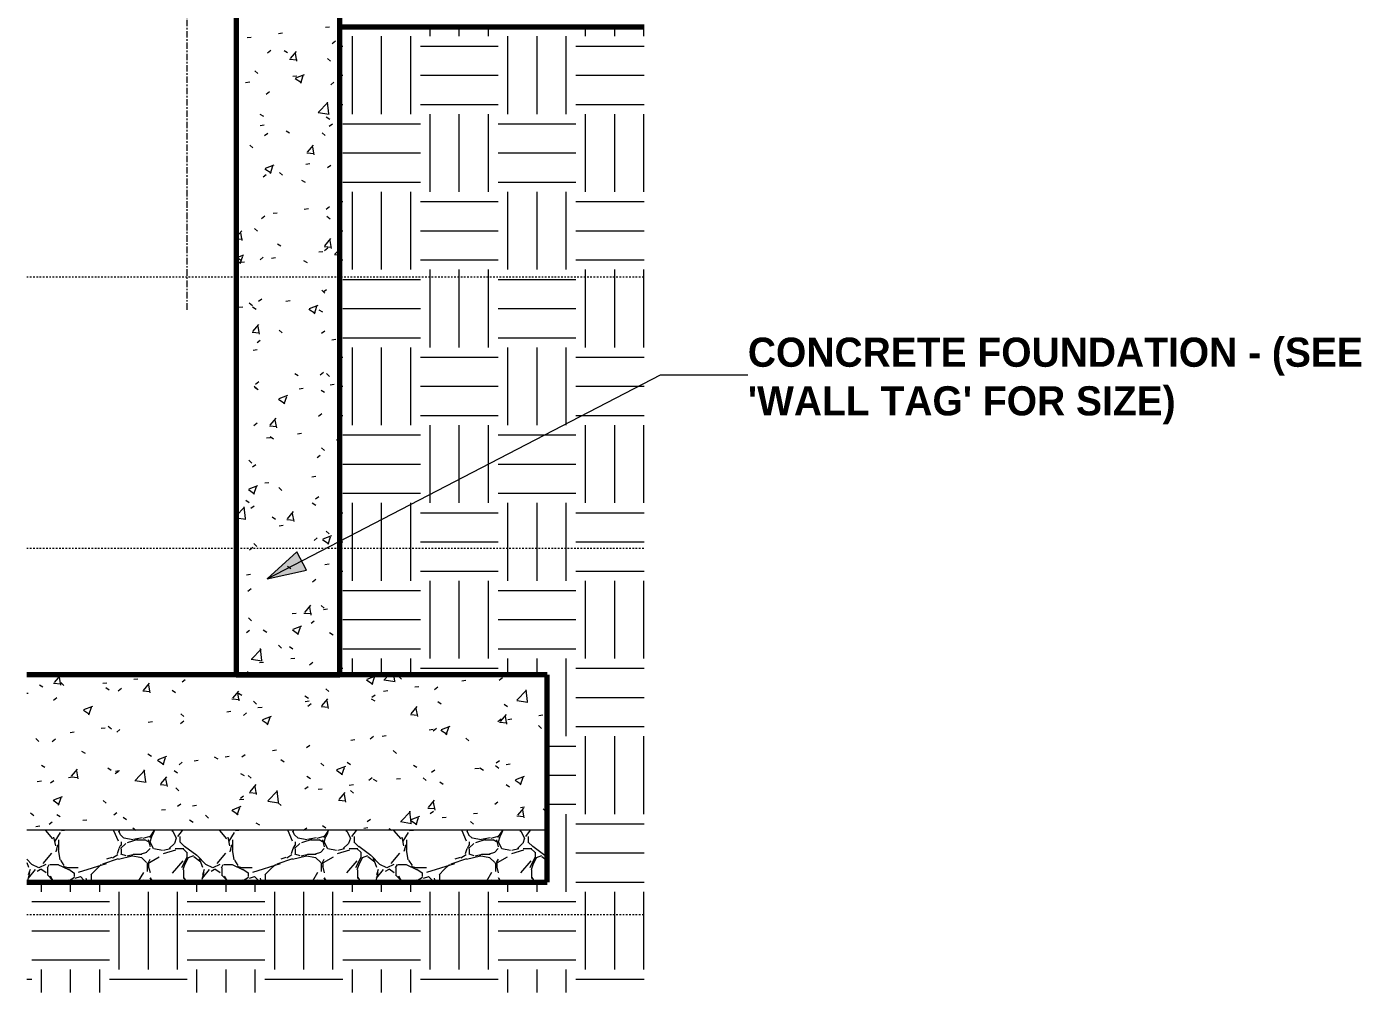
# Model space of a CAD drawing. Header units: inches. Extents: x 11710 to 12358, y -212 to 450.
# Drawn here: x 11905.4 to 12008.4, y -212.5 to -138 of the extents above; entities that cross this region are included whole.
import ezdxf

# ---------------------------------------------------------------- set-up
doc = ezdxf.new("R2010")
doc.units = ezdxf.units.IN
doc.header["$MEASUREMENT"] = 0
doc.linetypes.add('Aligning Line 1_8_', pattern=[0.25, 0.125, -0.125])
doc.linetypes.add('Grid Line 1_2_', pattern=[0.875, 0.5, -0.125, 0.125, -0.125])
for name, color, linetype, lineweight in [('0-4', 50, 'Continuous', 5), ('A-FLOR-6', 7, 'Continuous', 70), ('A-FLOR-MCUT-1', 10, 'Continuous', 18), ('A-FLOR-PATT-2', 55, 'Continuous', 9), ('A-FLOR-PATT-3', 253, 'Continuous', 9), ('A-WALL-PATT-3', 55, 'Continuous', 9), ('C-TOPO', 7, 'Continuous', 9), ('C-TOPO-1', 7, 'Continuous', 70), ('C-TOPO-2', 55, 'Continuous', 9), ('G-ANNO-SYMB', 111, 'Aligning Line 1_8_', 9), ('G-ANNO-TEXT', 231, 'Continuous', 9), ('S-FNDN-2', 7, 'Continuous', 70), ('S-GRID-1', 1, 'Grid Line 1_2_', 9)]:
    doc.layers.add(name, color=color, linetype=linetype, lineweight=lineweight)
doc.styles.add('Century Gothic_B', font='GOTHICB.TTF', dxfattribs={"height": 2.25})
pattern_1 = [(0, (10795.755, 72), (6, 6), [6, -6]), (0, (10795.755, 74.25), (6, 6), [6, -6]), (0, (10795.755, 76.5), (6, 6), [6, -6]), (90, (10796.505, 77.25), (-6, 6), [6, -6]), (90, (10798.755, 77.25), (-6, 6), [6, -6]), (90, (10801.005, 77.25), (-6, 6), [6, -6])]
pattern_2 = [(50, (10795.755, 72), (6.885997, -0.602097), [0.72, -7.92]), (355, (10795.755, 72), (-1.331756, 7.220547), [0.576, -6.336]), (100.451, (10796.329, 71.95), (5.55363, 6.61819), [0.612, -6.731]), (46.184, (10795.755, 73.92), (10.24564, -1.588925), [1.08, -11.88]), (96.636, (10796.609, 73.788), (8.97244, 9.35152), [0.918, -10.096]), (351.184, (10795.755, 73.92), (8.9732, 9.35123), [0.864, -9.504]), (21, (10796.715, 73.44), (5.730726, -3.865003), [0.72, -7.92]), (326, (10796.715, 73.44), (2.33581, 6.96088), [0.576, -6.336]), (71.451, (10797.193, 73.118), (8.065876, 3.09595), [0.612, -6.731]), (37.5, (10795.755, 72), (0.116866, 3.1954784), [0.317, -5.942, 0.317, -6.115, -6.36]), (37.5, (10795.755, 72), (0.116866, 3.1954784), [-12.691, 0.317, -6.043]), (7.5, (10795.755, 72), (2.52543, 3.786025), [0.317, -3.35, 0.317, -5.798, -2.424]), (7.5, (10795.755, 72), (2.52543, 3.786025), [-9.782, 0.317, -2.107]), (327.5, (10793.614, 72), (5.1243685, -0.216176), [0.317, -2.083, 0.317, -7.171, -9.936]), (327.5, (10793.614, 72), (5.1243685, -0.216176), [-9.888, 0.317, -9.619]), (317.5, (10792.654, 72), (5.598326, 0.96141), [0.317, -2.803, 0.317, -4.656, -7.056]), (317.5, (10792.654, 72), (5.598326, 0.96141), [-8.093, 0.317, -6.739])]

# ---------------------------------------------------------------- blocks, each defined once
blk = doc.blocks.new('CTR  - Topography_rvt-2-Section 25 - Callout 2')
at = {"layer": 'C-TOPO'}
h = blk.add_hatch(dxfattribs=at)
h.set_pattern_fill('FP_16', color=256, style=0, pattern_type=2)
h.set_pattern_definition(pattern_1)
h.paths.add_polyline_path([(11542.99, -212.5), (11570.46, -212.5), (11570.46, -138.01), (11546.99, -138.01), (11546.99, -188), (11562.99, -188), (11562.99, -204), (11542.99, -204)], flags=0)
h = blk.add_hatch(dxfattribs=at)
h.set_pattern_fill('FP_16', color=256, style=0, pattern_type=2)
h.set_pattern_definition(pattern_1)
h.paths.add_polyline_path([(11542.99, -212.5), (11542.99, -204), (11522.81, -204), (11522.81, -212.5), (11542.99, -212.5)], flags=0)
at = {"layer": 'C-TOPO-1'}
blk.add_line((11546.99, -138.01), (11570.46, -138.01), dxfattribs=at)
at = {"layer": 'C-TOPO-2'}
blk.add_line((11570.46, -138.01), (11546.99, -138.01), dxfattribs=at)
blk = doc.blocks.new('CTR - 1st Phase -Stairs _ Elevators_rvt-2-Section 25 - Callout 2')
at = {"layer": 'A-FLOR-PATT-2'}
h = blk.add_hatch(dxfattribs=at)
h.set_pattern_fill('FP_23', color=256, style=0, pattern_type=2)
h.set_pattern_definition([(212.005, (10794.949, 74.015), (-40.310627, -26.8730086), [1.268, -125.493]), (213.69, (10795.755, 74.553), (-13.436241, -13.436764), [0.969, -47.478]), (198.435, (10796.158, 74.687), (-26.873024, -13.436542), [0.425, -42.065]), (180, (10796.696, 74.687), (2e-15, -13.437), [0.537, -12.899]), (161.565, (10797.099, 74.553), (-13.436518, 1.2e-05), [0.425, -42.065]), (333.435, (10797.233, 84.227), (13.436532, 1e-05), [0.601, -29.444]), (296.565, (10797.099, 84.496), (13.43652, -13.436544), [0.3, -29.745]), (270, (10797.099, 85.168), (13.437, 8e-16), [0.672, -12.765]), (186.34, (10797.233, 76.434), (-107.4926568, -13.4363962), [1.217, -120.457]), (296.565, (10800.189, 84.765), (13.43652, -13.436544), [0.3, -29.745]), (303.69, (10799.92, 85.168), (13.436764, -13.436241), [0.484, -47.962]), (229.399, (10802.07, 79.256), (-67.1828397, -80.6196216), [1.239, -122.641]), (243.435, (10802.473, 80.062), (1e-05, -13.436532), [0.901, -29.144]), (213.69, (10807.176, 78.584), (-13.436241, -13.436764), [0.484, -47.962]), (33.69, (10803.145, 74.822), (13.436241, 13.436764), [0.484, -47.962]), (0, (10802.877, 74.822), (0, 13.437), [0.269, -13.168]), (333.435, (10802.608, 74.956), (13.436532, 1e-05), [0.3, -29.745]), (284.036, (10802.473, 75.494), (13.436545, -40.30972), [0.554, -54.847]), (270, (10802.473, 75.762), (13.437, 8e-16), [0.269, -13.168]), (243.435, (10802.473, 76.031), (1e-05, -13.436532), [0.3, -29.745]), (135, (10802.473, 76.165), (-13.43644, 9e-16), [0.19, -18.812]), (90, (10802.473, 76.031), (-13.437, 8e-16), [0.134, -13.302]), (18.435, (10807.311, 82.212), (26.873024, 13.436542), [0.85, -41.641]), (6.34, (10808.117, 82.481), (107.4926568, 13.4363962), [1.217, -120.457]), (180, (10807.579, 79.256), (2e-15, -13.437), [0.806, -12.63]), (197.354, (10809.729, 79.928), (-40.30996214, -13.43709214), [2.252, -222.987]), (198.435, (10810.132, 80.062), (-26.873024, -13.436542), [0.425, -42.065]), (213.69, (10810.535, 80.331), (-13.436241, -13.436764), [0.484, -47.962]), (251.565, (10810.67, 80.734), (-1.2e-05, -13.436518), [0.425, -42.065]), (243.435, (10810.804, 81.003), (1e-05, -13.436532), [0.3, -29.745]), (270, (10810.804, 81.271), (13.437, 8e-16), [0.269, -13.168]), (293.199, (10810.401, 82.212), (13.4363854, -26.8729472), [1.023, -101.307]), (315, (10809.998, 82.615), (13.43644, 0), [0.57, -18.432]), (0, (10809.326, 82.615), (0, 13.437), [0.672, -12.765]), (341.565, (10806.37, 79.39), (13.436518, -1.2e-05), [0.425, -42.065]), (303.69, (10806.101, 79.793), (13.436764, -13.436241), [0.484, -47.962]), (279.462, (10805.967, 80.599), (13.43628, -67.1832013), [0.817, -80.915]), (270, (10805.967, 81.406), (13.437, 8e-16), [0.806, -12.63]), (239.036, (10806.37, 82.077), (-13.4372, -26.873257), [0.783, -77.565]), (188.13, (10807.311, 82.212), (-80.6200966, -13.436299), [0.95, -94.061]), (116.565, (10797.367, 81.809), (-13.43652, 13.436544), [0.3, -29.745]), (135, (10797.636, 81.54), (-13.43644, 9e-16), [0.38, -18.622]), (168.69, (10798.308, 81.406), (-13.436897, 0.000212), [0.685, -67.829]), (191.31, (10798.98, 81.54), (-53.746592, -13.436568), [0.685, -67.829]), (194.036, (10799.517, 81.674), (-40.30972, -13.436545), [0.554, -54.847]), (236.31, (10799.786, 82.077), (-13.436194, -26.873299), [0.484, -47.962]), (236.31, (10800.055, 82.481), (-13.436194, -26.873299), [0.484, -47.962]), (270, (10800.055, 82.884), (13.437, 8e-16), [0.403, -13.034]), (291.801, (10799.786, 83.556), (13.4361655, -26.872997), [0.724, -71.635]), (116.565, (10799.92, 80.734), (-13.43652, 13.436544), [0.601, -29.444]), (168.69, (10800.592, 80.599), (-13.436897, 0.000212), [0.685, -67.829]), (194.036, (10801.13, 80.734), (-40.30972, -13.436545), [0.554, -54.847]), (225, (10801.533, 81.137), (9e-16, -13.43644), [0.57, -18.432]), (251.565, (10801.667, 81.54), (-1.2e-05, -13.436518), [0.425, -42.065]), (296.565, (10801.398, 82.077), (13.43652, -13.436544), [0.601, -29.444]), (315, (10801.13, 82.346), (13.43644, 0), [0.38, -18.622]), (326.31, (10800.727, 82.615), (26.873299, -13.436194), [0.484, -47.962]), (0, (10800.458, 82.615), (0, 13.437), [0.269, -13.168]), (33.69, (10800.055, 82.346), (13.436241, 13.436764), [0.484, -47.962]), (71.565, (10799.92, 81.943), (1.2e-05, 13.436518), [0.425, -42.065]), (63.435, (10799.786, 81.674), (-1e-05, 13.436532), [0.3, -29.745]), (71.565, (10799.652, 81.271), (1.2e-05, 13.436518), [0.425, -42.065]), (104.036, (10799.652, 80.734), (-13.436545, 40.30972), [0.554, -54.847]), (45, (10799.383, 80.465), (0, 13.43644), [0.38, -18.622]), (18.435, (10798.98, 80.331), (26.873024, 13.436542), [0.425, -42.065]), (0, (10798.308, 80.331), (0, 13.437), [0.672, -12.765]), (14.036, (10797.771, 80.196), (40.30972, 13.436545), [0.554, -54.847]), (341.565, (10797.367, 80.331), (13.436518, -1.2e-05), [0.425, -42.065]), (270, (10797.367, 80.734), (13.437, 8e-16), [0.403, -13.034]), (225, (10797.771, 81.137), (9e-16, -13.43644), [0.57, -18.432]), (198.435, (10798.577, 81.406), (-26.873024, -13.436542), [0.85, -41.641]), (180, (10799.249, 81.406), (-2e-15, -13.437), [0.672, -12.765]), (153.435, (10799.517, 81.271), (-13.436532, -1e-05), [0.3, -29.745]), (206.565, (10804.623, 79.121), (-13.436544, -13.43652), [0.3, -29.745]), (146.31, (10805.026, 78.853), (-26.873299, 13.436194), [0.484, -47.962]), (119.745, (10805.564, 77.912), (-40.3105597, 67.1832064), [1.083, -107.246]), (95.711, (10805.698, 76.568), (-13.4375424, 120.930058), [1.35, -133.686]), (90, (10805.698, 76.434), (-13.437, 8e-16), [0.134, -13.302]), (63.435, (10805.564, 76.165), (-1e-05, 13.436532), [0.3, -29.745]), (26.565, (10805.295, 76.031), (13.436544, 13.43652), [0.3, -29.745]), (0, (10804.892, 76.031), (0, 13.437), [0.403, -13.034]), (0, (10804.758, 76.031), (0, 13.437), [0.134, -13.302]), (0, (10804.489, 76.031), (0, 13.437), [0.269, -13.168]), (326.31, (10804.086, 76.3), (26.873299, -13.436194), [0.484, -47.962]), (333.435, (10803.817, 76.434), (13.436532, 1e-05), [0.3, -29.745]), (284.036, (10803.683, 76.972), (13.436545, -40.30972), [0.554, -54.847]), (270, (10803.683, 77.24), (13.437, 8e-16), [0.269, -13.168]), (270, (10803.683, 77.643), (13.437, 8e-16), [0.403, -13.034]), (258.69, (10803.817, 78.315), (-0.000212, -13.436897), [0.685, -67.829]), (231.34, (10804.355, 78.987), (-40.3101895, -53.745816), [0.86, -85.176]), (270, (10807.176, 78.718), (13.437, 8e-16), [0.134, -13.302]), (270, (10807.176, 78.853), (13.437, 8e-16), [0.134, -13.302]), (326.31, (10806.773, 79.121), (26.873299, -13.436194), [0.484, -47.962]), (333.435, (10805.967, 79.525), (13.436532, 1e-05), [0.901, -29.144]), (0, (10805.295, 79.525), (0, 13.437), [0.672, -12.765]), (63.435, (10805.161, 79.256), (-1e-05, 13.436532), [0.3, -29.745]), (90, (10805.161, 78.718), (-13.437, 8e-16), [0.537, -12.899]), (135, (10805.564, 78.315), (-13.43644, 9e-16), [0.57, -18.432]), (161.565, (10805.967, 78.181), (-13.436518, 1.2e-05), [0.425, -42.065]), (180, (10806.37, 78.181), (-2e-15, -13.437), [0.403, -13.034]), (198.435, (10806.773, 78.315), (-26.873024, -13.436542), [0.425, -42.065]), (351.87, (10801.533, 85.571), (13.4370087, -0.000259), [1.9, -93.111]), (14.036, (10800.995, 85.437), (40.30972, 13.436545), [0.554, -54.847]), (53.13, (10800.592, 84.899), (26.873672, 40.309752), [0.672, -66.511]), (95.194, (10800.727, 83.421), (-13.4351326, 134.3664647), [1.484, -146.928]), (101.31, (10800.861, 82.749), (-13.436568, 53.746592), [0.685, -67.829]), (143.13, (10801.398, 82.346), (-40.309752, 26.873672), [0.672, -66.511]), (161.565, (10801.802, 82.212), (-13.436518, 1.2e-05), [0.425, -42.065]), (198.435, (10802.205, 82.346), (-26.873024, -13.436542), [0.425, -42.065]), (225, (10802.877, 83.018), (9e-16, -13.43644), [0.95, -18.052]), (228.814, (10803.817, 84.093), (-80.6198072, -94.0561774), [1.428, -141.405]), (251.565, (10803.951, 84.496), (-1.2e-05, -13.436518), [0.425, -42.065]), (270, (10803.951, 84.63), (13.437, 8e-16), [0.134, -13.302]), (288.435, (10803.817, 85.034), (13.436542, -26.873024), [0.425, -42.065]), (326.31, (10803.414, 85.302), (26.873299, -13.436194), [0.484, -47.962]), (90, (10797.233, 82.077), (-13.437, 8e-16), [0.941, -12.496]), (338.199, (10799.114, 83.824), (40.3099116, -13.436441), [0.724, -71.635]), (0, (10798.308, 83.824), (0, 13.437), [0.806, -12.63]), (30.964, (10797.636, 83.421), (40.310285, 26.8733136), [0.783, -77.565]), (45, (10797.233, 83.018), (0, 13.43644), [0.57, -18.432]), (90, (10795.083, 77.778), (-13.437, 8e-16), [0.941, -12.496]), (116.565, (10795.486, 76.972), (-13.43652, 13.436544), [0.901, -29.144]), (153.435, (10796.293, 76.568), (-13.436532, -1e-05), [0.901, -29.144]), (180, (10796.964, 76.568), (-2e-15, -13.437), [0.672, -12.765]), (218.66, (10797.636, 77.106), (-13.436833, -13.4362984), [0.86, -85.176]), (231.34, (10798.174, 77.778), (-40.3101895, -53.745816), [0.86, -85.176]), (213.69, (10798.98, 78.315), (-13.436241, -13.436764), [0.969, -47.478]), (239.036, (10799.383, 78.987), (-13.4372, -26.873257), [0.783, -77.565]), (270, (10799.383, 79.256), (13.437, 8e-16), [0.269, -13.168]), (270, (10799.383, 79.659), (13.437, 8e-16), [0.403, -13.034]), (315, (10798.98, 80.062), (13.43644, 0), [0.57, -18.432]), (350.538, (10798.174, 80.196), (13.4368224, 7.56e-05), [0.817, -80.915]), (14.036, (10797.099, 79.928), (40.30972, 13.436545), [1.108, -54.293]), (18.435, (10795.889, 79.525), (26.873024, 13.436542), [1.275, -41.216]), (45, (10795.486, 79.121), (0, 13.43644), [0.57, -18.432]), (45, (10795.083, 78.718), (0, 13.43644), [0.57, -18.432]), (108.435, (10798.039, 75.762), (-13.436542, 26.873024), [0.85, -41.641]), (126.87, (10798.442, 75.225), (-13.436224, 13.436576), [0.672, -66.511]), (146.31, (10798.846, 74.956), (-26.873299, 13.436194), [0.484, -47.962]), (161.565, (10799.249, 74.822), (-13.436518, 1.2e-05), [0.425, -42.065]), (135, (10799.652, 74.419), (-13.43644, 9e-16), [0.57, -18.432]), (161.565, (10800.055, 74.284), (-13.436518, 1.2e-05), [0.425, -42.065]), (180, (10800.458, 74.284), (2e-15, -13.437), [0.403, -13.034]), (206.565, (10800.727, 74.419), (-13.436544, -13.43652), [0.3, -29.745]), (206.565, (10801.264, 74.687), (-13.436544, -13.43652), [0.601, -29.444]), (189.462, (10802.07, 74.822), (-67.1832013, -13.43628), [0.817, -80.915]), (243.435, (10802.339, 75.359), (1e-05, -13.436532), [0.601, -29.444]), (270, (10802.339, 75.494), (13.437, 8e-16), [0.134, -13.302]), (270, (10802.339, 75.762), (13.437, 8e-16), [0.269, -13.168]), (326.31, (10801.936, 76.568), (26.873299, -13.436194), [0.484, -47.962]), (327.995, (10800.861, 77.24), (67.1829352, -40.309468), [1.268, -125.493]), (329.036, (10800.189, 77.643), (26.873257, -13.4372), [0.783, -77.565]), (341.565, (10799.383, 77.912), (13.436518, -1.2e-05), [0.85, -41.641]), (0, (10798.846, 77.912), (0, 13.437), [0.537, -12.899]), (33.69, (10798.442, 77.643), (13.436241, 13.436764), [0.484, -47.962]), (53.13, (10798.039, 77.106), (26.873672, 40.309752), [0.672, -66.511]), (63.435, (10797.771, 76.568), (-1e-05, 13.436532), [0.601, -29.444]), (225, (10803.951, 75.494), (9e-16, -13.43644), [0.57, -18.432]), (236.31, (10804.22, 75.897), (-13.436194, -26.873299), [0.484, -47.962]), (270, (10804.22, 76.031), (13.437, 8e-16), [0.134, -13.302]), (315, (10803.951, 76.3), (13.43644, 0), [0.38, -18.622]), (333.435, (10803.414, 76.568), (13.436532, 1e-05), [0.601, -29.444]), (18.435, (10802.608, 76.3), (26.873024, 13.436542), [0.85, -41.641]), (75.964, (10802.473, 75.762), (-0.0003, 13.436231), [0.554, -54.847]), (71.565, (10796.427, 73.209), (1.2e-05, 13.436518), [0.425, -42.065]), (135, (10796.696, 72.941), (-13.43644, 9e-16), [0.38, -18.622]), (146.31, (10797.099, 72.672), (-26.873299, 13.436194), [0.484, -47.962]), (153.435, (10797.636, 72.403), (-13.436532, -1e-05), [0.601, -29.444]), (180, (10797.771, 72.403), (-2e-15, -13.437), [0.134, -13.302]), (161.565, (10798.174, 72.269), (-13.436518, 1.2e-05), [0.425, -42.065]), (180, (10798.711, 72.269), (-2e-15, -13.437), [0.537, -12.899]), (198.435, (10799.114, 72.403), (-26.873024, -13.436542), [0.425, -42.065]), (210.964, (10799.786, 72.806), (-40.310285, -26.8733136), [0.783, -77.565]), (206.565, (10800.055, 72.941), (-13.436544, -13.43652), [0.3, -29.745]), (251.565, (10800.189, 73.344), (-1.2e-05, -13.436518), [0.425, -42.065]), (303.69, (10799.92, 73.747), (13.436764, -13.436241), [0.484, -47.962]), (306.87, (10799.517, 74.284), (13.436224, -13.436576), [0.672, -66.511]), (323.13, (10798.98, 74.687), (40.309752, -26.873672), [0.672, -66.511]), (345.964, (10798.442, 74.822), (13.436231, 0.0003), [0.554, -54.847]), (18.435, (10798.039, 74.687), (26.873024, 13.436542), [0.425, -42.065]), (30.964, (10797.367, 74.284), (40.310285, 26.8733136), [0.783, -77.565]), (39.806, (10796.561, 73.612), (13.4366017, 13.4362908), [1.049, -103.894]), (135, (10800.592, 72.403), (-13.43644, 9e-16), [0.19, -18.812]), (153.435, (10800.861, 72.269), (-13.436532, -1e-05), [0.3, -29.745]), (191.31, (10801.533, 72.403), (-53.746592, -13.436568), [0.685, -67.829]), (165.964, (10802.07, 72.269), (-13.436231, -0.0003), [0.554, -54.847]), (175.236, (10803.683, 72.134), (-13.4364265, -8.2e-05), [1.618, -160.181]), (206.565, (10803.951, 72.269), (-13.436544, -13.43652), [0.3, -29.745]), (225, (10804.22, 72.537), (9e-16, -13.43644), [0.38, -18.622]), (270, (10804.22, 73.209), (13.437, 8e-16), [0.672, -12.765]), (270, (10804.22, 73.612), (13.437, 8e-16), [0.403, -13.034]), (308.66, (10803.683, 74.284), (13.4362984, -13.436833), [0.86, -85.176]), (338.199, (10803.011, 74.553), (40.3099116, -13.436441), [0.724, -71.635]), (348.69, (10802.339, 74.687), (13.436897, -0.000212), [0.685, -67.829]), (18.435, (10801.13, 74.284), (26.873024, 13.436542), [1.275, -41.216]), (36.87, (10800.592, 73.881), (13.436576, 13.436224), [0.672, -66.511]), (68.199, (10800.324, 73.209), (13.436441, 40.3099116), [0.724, -71.635]), (101.31, (10800.458, 72.537), (-13.436568, 53.746592), [0.685, -67.829]), (348.69, (10799.249, 85.302), (13.436897, -0.000212), [0.685, -67.829]), (354.806, (10797.771, 85.437), (13.4361385, -0.0003521), [1.484, -146.928]), (0, (10797.367, 85.437), (0, 13.437), [0.403, -13.034]), (45, (10797.099, 85.168), (0, 13.43644), [0.38, -18.622]), (180, (10798.174, 83.959), (-2e-15, -13.437), [0.403, -13.034]), (188.13, (10799.114, 84.093), (-80.6200966, -13.436299), [0.95, -94.061]), (172.875, (10800.189, 83.959), (-13.436807, -0.000376), [1.083, -107.246]), (225, (10800.324, 84.093), (9e-16, -13.43644), [0.19, -18.812]), (270, (10800.324, 84.496), (13.437, 8e-16), [0.403, -13.034]), (161.565, (10804.623, 84.899), (-13.436518, 1.2e-05), [0.425, -42.065]), (180, (10805.161, 84.899), (-2e-15, -13.437), [0.537, -12.899]), (198.435, (10805.564, 85.034), (-26.873024, -13.436542), [0.425, -42.065]), (170.538, (10806.37, 84.899), (-13.4368224, -7.56e-05), [0.817, -80.915]), (213.69, (10806.773, 85.168), (-13.436241, -13.436764), [0.484, -47.962]), (270, (10806.773, 85.302), (13.437, 8e-16), [0.134, -13.302]), (296.565, (10806.639, 85.571), (13.43652, -13.436544), [0.3, -29.745]), (341.565, (10805.833, 85.84), (13.436518, -1.2e-05), [0.85, -41.641]), (341.565, (10805.026, 86.108), (13.436518, -1.2e-05), [0.85, -41.641]), (14.036, (10804.489, 85.974), (40.30972, 13.436545), [0.554, -54.847]), (45, (10804.086, 85.571), (0, 13.43644), [0.57, -18.432]), (104.036, (10804.22, 85.034), (-13.436545, 40.30972), [0.554, -54.847]), (0, (10793.74, 73.344), (0, 13.437), [0.134, -13.302]), (315, (10793.471, 73.612), (13.43644, 0), [0.38, -18.622]), (274.764, (10793.336, 75.225), (13.437683, -147.8026001), [1.618, -160.181]), (255.964, (10793.471, 75.762), (0.0003, -13.436231), [0.554, -54.847]), (225, (10793.74, 76.031), (9e-16, -13.43644), [0.38, -18.622]), (198.435, (10794.949, 76.434), (-26.873024, -13.436542), [1.275, -41.216]), (180, (10795.083, 76.434), (-2e-15, -13.437), [0.134, -13.302]), (171.87, (10796.024, 76.3), (-13.4370087, 0.000259), [0.95, -94.061]), (146.31, (10797.636, 76.165), (-26.873299, 13.436194), [0.484, -47.962]), (108.435, (10797.905, 75.359), (-13.436542, 26.873024), [0.85, -41.641]), (90, (10797.905, 75.225), (-13.437, 8e-16), [0.134, -13.302]), (71.565, (10797.771, 74.822), (1.2e-05, 13.436518), [0.425, -42.065]), (26.565, (10797.502, 74.687), (13.436544, 13.43652), [0.3, -29.745]), (18.435, (10797.099, 74.553), (26.873024, 13.436542), [0.425, -42.065]), (126.87, (10804.355, 73.612), (-13.436224, 13.436576), [0.672, -66.511]), (123.69, (10804.623, 73.209), (-13.436764, 13.436241), [0.484, -47.962]), (149.036, (10805.295, 72.806), (-26.873257, 13.4372), [0.783, -77.565]), (168.69, (10805.967, 72.672), (-13.436897, 0.000212), [0.685, -67.829]), (213.69, (10806.37, 72.941), (-13.436241, -13.436764), [0.484, -47.962]), (251.565, (10806.504, 73.344), (-1.2e-05, -13.436518), [0.425, -42.065]), (270, (10806.504, 73.478), (13.437, 8e-16), [0.134, -13.302]), (279.462, (10806.37, 74.284), (13.43628, -67.1832013), [0.817, -80.915]), (243.435, (10806.504, 74.553), (1e-05, -13.436532), [0.3, -29.745]), (270, (10806.504, 74.687), (13.437, 8e-16), [0.134, -13.302]), (296.565, (10806.101, 75.494), (13.43652, -13.436544), [0.901, -29.144]), (329.036, (10805.429, 75.897), (26.873257, -13.4372), [0.783, -77.565]), (8.13, (10804.489, 75.762), (80.6200966, 13.436299), [0.95, -94.061]), (45, (10803.951, 75.225), (0, 13.43644), [0.76, -18.242]), (45, (10803.683, 74.956), (0, 13.43644), [0.38, -18.622]), (90, (10803.683, 74.553), (-13.437, 8e-16), [0.403, -13.034]), (123.69, (10803.951, 74.15), (-13.436764, 13.436241), [0.484, -47.962]), (101.31, (10805.967, 76.568), (-13.436568, 53.746592), [0.685, -67.829]), (108.435, (10806.101, 76.165), (-13.436542, 26.873024), [0.425, -42.065]), (135, (10806.236, 76.031), (-13.43644, 9e-16), [0.19, -18.812]), (180, (10806.639, 76.031), (2e-15, -13.437), [0.403, -13.034]), (213.69, (10807.042, 76.3), (-13.436241, -13.436764), [0.484, -47.962]), (187.125, (10808.117, 76.434), (-94.0566594, -13.437028), [1.083, -107.246]), (236.31, (10808.386, 76.837), (-13.436194, -26.873299), [0.484, -47.962]), (270, (10808.386, 76.972), (13.437, 8e-16), [0.134, -13.302]), (288.435, (10808.251, 77.375), (13.436542, -26.873024), [0.425, -42.065]), (285.945, (10807.982, 78.315), (13.4366066, -40.3096492), [0.978, -96.842]), (315, (10807.714, 78.584), (13.43644, 0), [0.38, -18.622]), (18.435, (10807.311, 78.45), (26.873024, 13.436542), [0.425, -42.065]), (29.745, (10806.37, 77.912), (67.1832064, 40.3105597), [1.083, -107.246]), (18.435, (10805.967, 77.778), (26.873024, 13.436542), [0.425, -42.065]), (75.964, (10805.833, 77.24), (-0.0003, 13.436231), [0.554, -54.847]), (180, (10801.936, 80.734), (-2e-15, -13.437), [0.403, -13.034]), (180, (10802.205, 80.734), (-2e-15, -13.437), [0.269, -13.168]), (135, (10802.473, 80.465), (-13.43644, 9e-16), [0.38, -18.622]), (90, (10802.473, 80.062), (-13.437, 8e-16), [0.403, -13.034]), (26.565, (10800.458, 77.912), (13.436544, 13.43652), [0.901, -29.144]), (341.565, (10800.055, 78.046), (13.436518, -1.2e-05), [0.425, -42.065]), (300.964, (10799.652, 78.718), (26.8733136, -40.310285), [0.783, -77.565]), (71.565, (10802.205, 79.121), (1.2e-05, 13.436518), [0.425, -42.065]), (90, (10802.205, 78.45), (-13.437, 8e-16), [0.672, -12.765]), (123.69, (10802.473, 78.046), (-13.436764, 13.436241), [0.484, -47.962]), (153.435, (10803.011, 77.778), (-13.436532, -1e-05), [0.601, -29.444]), (198.435, (10803.414, 77.912), (-26.873024, -13.436542), [0.425, -42.065]), (243.435, (10803.548, 78.181), (1e-05, -13.436532), [0.3, -29.745]), (255.964, (10803.683, 78.718), (0.0003, -13.436231), [0.554, -54.847]), (251.565, (10803.817, 79.121), (-1.2e-05, -13.436518), [0.425, -42.065]), (291.801, (10803.548, 79.793), (13.4361655, -26.872997), [0.724, -71.635]), (323.13, (10803.011, 80.196), (40.309752, -26.873672), [0.672, -66.511]), (18.435, (10802.608, 80.062), (26.873024, 13.436542), [0.425, -42.065]), (63.435, (10802.339, 79.525), (-1e-05, 13.436532), [0.601, -29.444]), (135, (10801.264, 77.106), (-13.43644, 9e-16), [0.57, -18.432]), (149.036, (10801.936, 76.703), (-26.873257, 13.4372), [0.783, -77.565]), (146.31, (10802.339, 76.434), (-26.873299, 13.436194), [0.484, -47.962]), (180, (10802.608, 76.434), (2e-15, -13.437), [0.269, -13.168]), (210.964, (10803.28, 76.837), (-40.310285, -26.8733136), [0.783, -77.565]), (243.435, (10803.414, 77.106), (1e-05, -13.436532), [0.3, -29.745]), (303.69, (10803.145, 77.509), (13.436764, -13.436241), [0.484, -47.962]), (321.34, (10802.473, 78.046), (53.745816, -40.3101895), [0.86, -85.176]), (345.964, (10801.936, 78.181), (13.436231, 0.0003), [0.554, -54.847]), (11.31, (10801.264, 78.046), (53.746592, 13.436568), [0.685, -67.829]), (26.565, (10800.995, 77.912), (13.436544, 13.43652), [0.3, -29.745]), (71.565, (10800.861, 77.509), (1.2e-05, 13.436518), [0.425, -42.065]), (15.945, (10800.592, 80.465), (40.3096492, 13.4366066), [0.978, -96.842]), (29.745, (10799.652, 79.928), (67.1832064, 40.3105597), [1.083, -107.246]), (63.435, (10799.517, 79.659), (-1e-05, 13.436532), [0.3, -29.745]), (90, (10799.517, 79.256), (-13.437, 8e-16), [0.403, -13.034]), (104.036, (10799.652, 78.718), (-13.436545, 40.30972), [0.554, -54.847]), (120.964, (10800.055, 78.046), (-26.8733136, 40.310285), [0.783, -77.565]), (153.435, (10807.579, 85.168), (-13.436532, -1e-05), [0.3, -29.745]), (180, (10807.848, 85.168), (2e-15, -13.437), [0.269, -13.168]), (209.745, (10808.789, 85.705), (-67.1832064, -40.3105597), [1.083, -107.246]), (225, (10809.326, 86.243), (9e-16, -13.43644), [0.76, -18.242]), (239.036, (10809.729, 86.915), (-13.4372, -26.873257), [0.783, -77.565]), (239.036, (10810.132, 87.587), (-13.4372, -26.873257), [0.783, -77.565]), (270, (10810.132, 87.721), (13.437, 8e-16), [0.134, -13.302]), (333.435, (10809.864, 87.855), (13.436532, 1e-05), [0.3, -29.745]), (0, (10809.46, 87.855), (0, 13.437), [0.403, -13.034]), (45, (10809.057, 87.452), (0, 13.43644), [0.57, -18.432]), (26.565, (10807.445, 86.646), (13.436544, 13.43652), [1.803, -28.243]), (30.964, (10806.773, 86.243), (40.310285, 26.8733136), [0.783, -77.565]), (90, (10806.773, 85.974), (-13.437, 8e-16), [0.269, -13.168]), (128.66, (10807.311, 85.302), (-13.4362984, 13.436833), [0.86, -85.176]), (255.964, (10805.833, 80.868), (0.0003, -13.436231), [0.554, -54.847]), (281.31, (10805.698, 81.54), (13.436568, -53.746592), [0.685, -67.829]), (309.806, (10805.026, 82.346), (13.4362908, -13.4366017), [1.049, -103.894]), (329.036, (10804.355, 82.749), (26.873257, -13.4372), [0.783, -77.565]), (345.964, (10803.817, 82.884), (13.436231, 0.0003), [0.554, -54.847]), (0, (10803.28, 82.884), (0, 13.437), [0.537, -12.899]), (26.565, (10802.742, 82.615), (13.436544, 13.43652), [0.601, -29.444]), (45, (10802.339, 82.212), (0, 13.43644), [0.57, -18.432]), (53.13, (10801.936, 81.674), (26.873672, 40.309752), [0.672, -66.511]), (90, (10801.936, 81.271), (-13.437, 8e-16), [0.403, -13.034]), (135, (10802.339, 80.868), (-13.43644, 9e-16), [0.57, -18.432]), (144.462, (10803.28, 80.196), (-40.3095313, 26.8733096), [1.156, -114.43]), (135, (10803.951, 79.525), (-13.43644, 9e-16), [0.95, -18.052]), (153.435, (10804.489, 79.256), (-13.436532, -1e-05), [0.601, -29.444]), (206.565, (10805.026, 79.525), (-13.436544, -13.43652), [0.601, -29.444]), (230.194, (10805.698, 80.331), (-53.7471842, -67.182341), [1.049, -103.894]), (66.801, (10803.951, 83.556), (26.8740486, 67.1828756), [1.023, -101.307]), (90, (10803.951, 83.152), (-13.437, 8e-16), [0.403, -13.034]), (153.435, (10804.22, 83.018), (-13.436532, -1e-05), [0.3, -29.745]), (153.435, (10804.758, 82.749), (-13.436532, -1e-05), [0.601, -29.444]), (149.036, (10805.429, 82.346), (-26.873257, 13.4372), [0.783, -77.565]), (180, (10806.101, 82.346), (-2e-15, -13.437), [0.672, -12.765]), (180, (10806.908, 82.346), (-2e-15, -13.437), [0.806, -12.63]), (213.69, (10807.311, 82.615), (-13.436241, -13.436764), [0.484, -47.962]), (243.435, (10807.579, 83.152), (1e-05, -13.436532), [0.601, -29.444]), (277.125, (10807.445, 84.227), (13.437028, -94.0566594), [1.083, -107.246]), (315, (10807.176, 84.496), (13.43644, 0), [0.38, -18.622]), (341.565, (10806.773, 84.63), (13.436518, -1.2e-05), [0.425, -42.065]), (352.875, (10805.698, 84.765), (13.436807, 0.000376), [1.083, -107.246]), (0, (10805.026, 84.765), (0, 13.437), [0.672, -12.765]), (21.801, (10804.355, 84.496), (26.872997, 13.4361655), [0.724, -71.635]), (90, (10810.401, 83.824), (-13.437, 8e-16), [0.537, -12.899]), (90, (10810.401, 83.287), (-13.437, 8e-16), [0.537, -12.899]), (56.31, (10810.132, 82.884), (13.436194, 26.873299), [0.484, -47.962]), (18.435, (10809.729, 82.749), (26.873024, 13.436542), [0.425, -42.065]), (0, (10808.386, 82.749), (0, 13.437), [1.344, -12.093]), (341.565, (10807.982, 82.884), (13.436518, -1.2e-05), [0.425, -42.065]), (296.565, (10807.848, 83.152), (13.43652, -13.436544), [0.3, -29.745]), (278.13, (10807.714, 84.093), (13.436299, -80.6200966), [0.95, -94.061]), (270, (10807.714, 84.227), (13.437, 8e-16), [0.134, -13.302]), (251.565, (10807.848, 84.63), (-1.2e-05, -13.436518), [0.425, -42.065]), (225, (10808.251, 85.034), (9e-16, -13.43644), [0.57, -18.432]), (218.66, (10808.923, 85.571), (-13.436833, -13.4362984), [0.86, -85.176]), (225, (10809.326, 85.974), (9e-16, -13.43644), [0.57, -18.432]), (206.565, (10809.595, 86.108), (-13.436544, -13.43652), [0.3, -29.745]), (180, (10809.864, 86.108), (-2e-15, -13.437), [0.269, -13.168]), (123.69, (10810.132, 85.705), (-13.436764, 13.436241), [0.484, -47.962]), (108.435, (10810.267, 85.302), (-13.436542, 26.873024), [0.425, -42.065]), (98.13, (10810.401, 84.362), (-13.436299, 80.6200966), [0.95, -94.061])])
h.paths.add_polyline_path([(11522.81, -204), (11562.99, -204), (11562.99, -200), (11522.81, -200.01)], flags=0)
at = {"layer": 'A-FLOR-PATT-3'}
h = blk.add_hatch(dxfattribs=at)
h.set_pattern_fill('FP_19', color=256, style=0, pattern_type=2)
h.set_pattern_definition(pattern_2)
h.paths.add_polyline_path([(11542.99, -200), (11562.99, -200), (11562.99, -188), (11522.81, -188), (11522.81, -200), (11542.98, -200)], flags=0)
at = {"layer": 'A-WALL-PATT-3'}
h = blk.add_hatch(dxfattribs=at)
h.set_pattern_fill('FP_19', color=256, style=0, pattern_type=2)
h.set_pattern_definition(pattern_2)
h.paths.add_polyline_path([(11538.99, -188), (11546.99, -188), (11546.99, -128), (11538.99, -128), (11538.99, -138.01)], flags=0)
at = {"layer": 'A-FLOR-6'}
for p, q in [((11562.99, -188), (11522.81, -188)), ((11562.99, -204), (11562.99, -188)), ((11522.81, -204), (11562.99, -204))]:
    blk.add_line(p, q, dxfattribs=at)
at = {"layer": 'A-FLOR-MCUT-1'}
blk.add_line((11562.99, -200), (11522.81, -200), dxfattribs=at)
at = {"layer": 'S-FNDN-2'}
for p, q in [((11538.99, -128), (11538.99, -188)), ((11546.99, -188), (11546.99, -128)), ((11538.99, -188), (11546.99, -188))]:
    blk.add_line(p, q, dxfattribs=at)

msp = doc.modelspace()

# ---------------------------------------------------------------- hatches: boundary and pattern name
at = {"layer": 'G-ANNO-TEXT'}
msp.add_hatch(color=256, dxfattribs=at).paths.add_polyline_path([(11923.94, -180.6), (11926.97, -179.94), (11926.23, -178.51)], flags=0)

# ---------------------------------------------------------------- linework, layer by layer
at = {"layer": 'G-ANNO-SYMB'}
for p, q in [((11905.37, -157.31), (11953.02, -157.31)), ((11905.37, -178.24), (11953.02, -178.24)), ((11905.37, -206.49), (11953.02, -206.49))]:
    msp.add_line(p, q, dxfattribs=at)
at = {"layer": 'G-ANNO-TEXT'}
for p, q in [((11923.94, -180.6), (11954.28, -164.87)), ((11954.28, -164.87), (11961.03, -164.87)), ((11926.23, -178.51), (11923.94, -180.6)), ((11926.97, -179.94), (11926.23, -178.51)), ((11923.94, -180.6), (11926.97, -179.94))]:
    msp.add_line(p, q, dxfattribs=at)
at = {"layer": 'S-GRID-1'}
msp.add_line((11917.75, -159.84), (11917.75, 434.11), dxfattribs=at)

# ---------------------------------------------------------------- block references
at = {"layer": '0-4'}
for name in ['CTR - 1st Phase -Stairs _ Elevators_rvt-2-Section 25 - Callout 2', 'CTR  - Topography_rvt-2-Section 25 - Callout 2']:
    msp.add_blockref(name, (382.56, 0), dxfattribs=at)

# ---------------------------------------------------------------- texts
at = {"layer": 'G-ANNO-TEXT', "char_height": 2.25, "attachment_point": 1, "style": 'Century Gothic_B'}
for s, insert, width in [('CONCRETE FOUNDATION - (SEE', (11961.03, -161.99), 57.3427), ("'WALL TAG' FOR SIZE)", (11961.03, -165.74), 38.178)]:
    msp.add_mtext(s, dxfattribs=dict(at, insert=insert, width=width))

doc.saveas('drawing.dxf')
